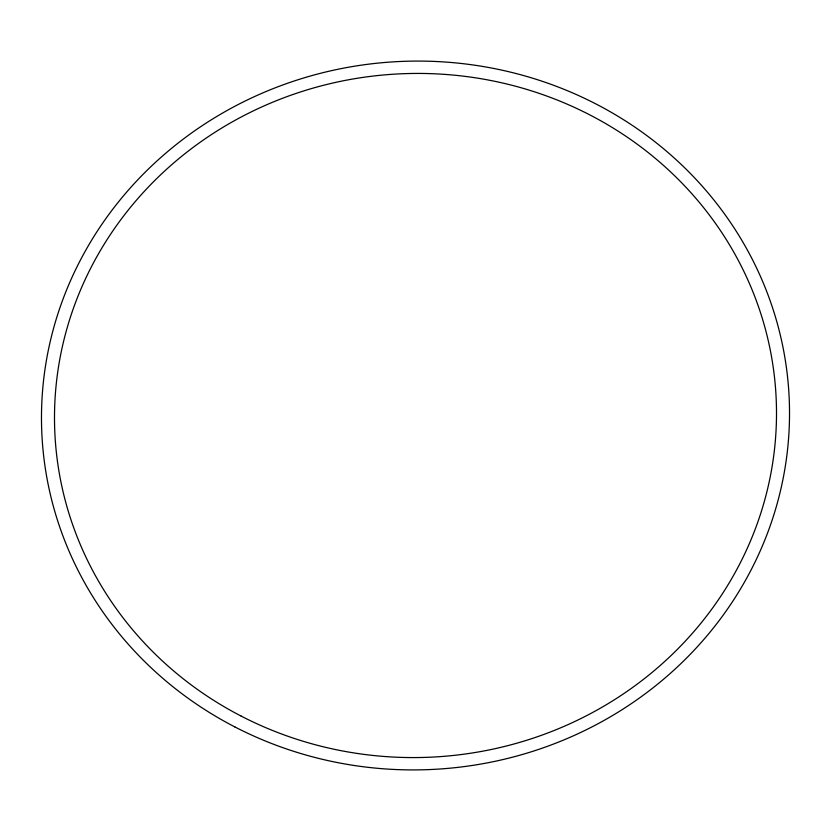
<?xml version="1.0" encoding="UTF-8"?>
<svg xmlns="http://www.w3.org/2000/svg" width="831" height="831" viewBox="0 0 831 831"><rect width="100%" height="100%" fill="white"/><g stroke="black" fill="none" stroke-linecap="round" stroke-linejoin="round"><path stroke-width="1.25" d="M234.861 726.928A374.085 354.338 -3.4 0 0 789.45 406.286A374.085 354.338 -3.4 0 0 222.189 113.276A374.085 354.338 -3.4 0 0 234.861 726.928M241.146 716.093A361.07 342.008 -3.4 0 0 776.434 406.608A361.07 342.008 -3.4 0 0 228.92 123.798A361.07 342.008 -3.4 0 0 241.146 716.093"/></g></svg>
